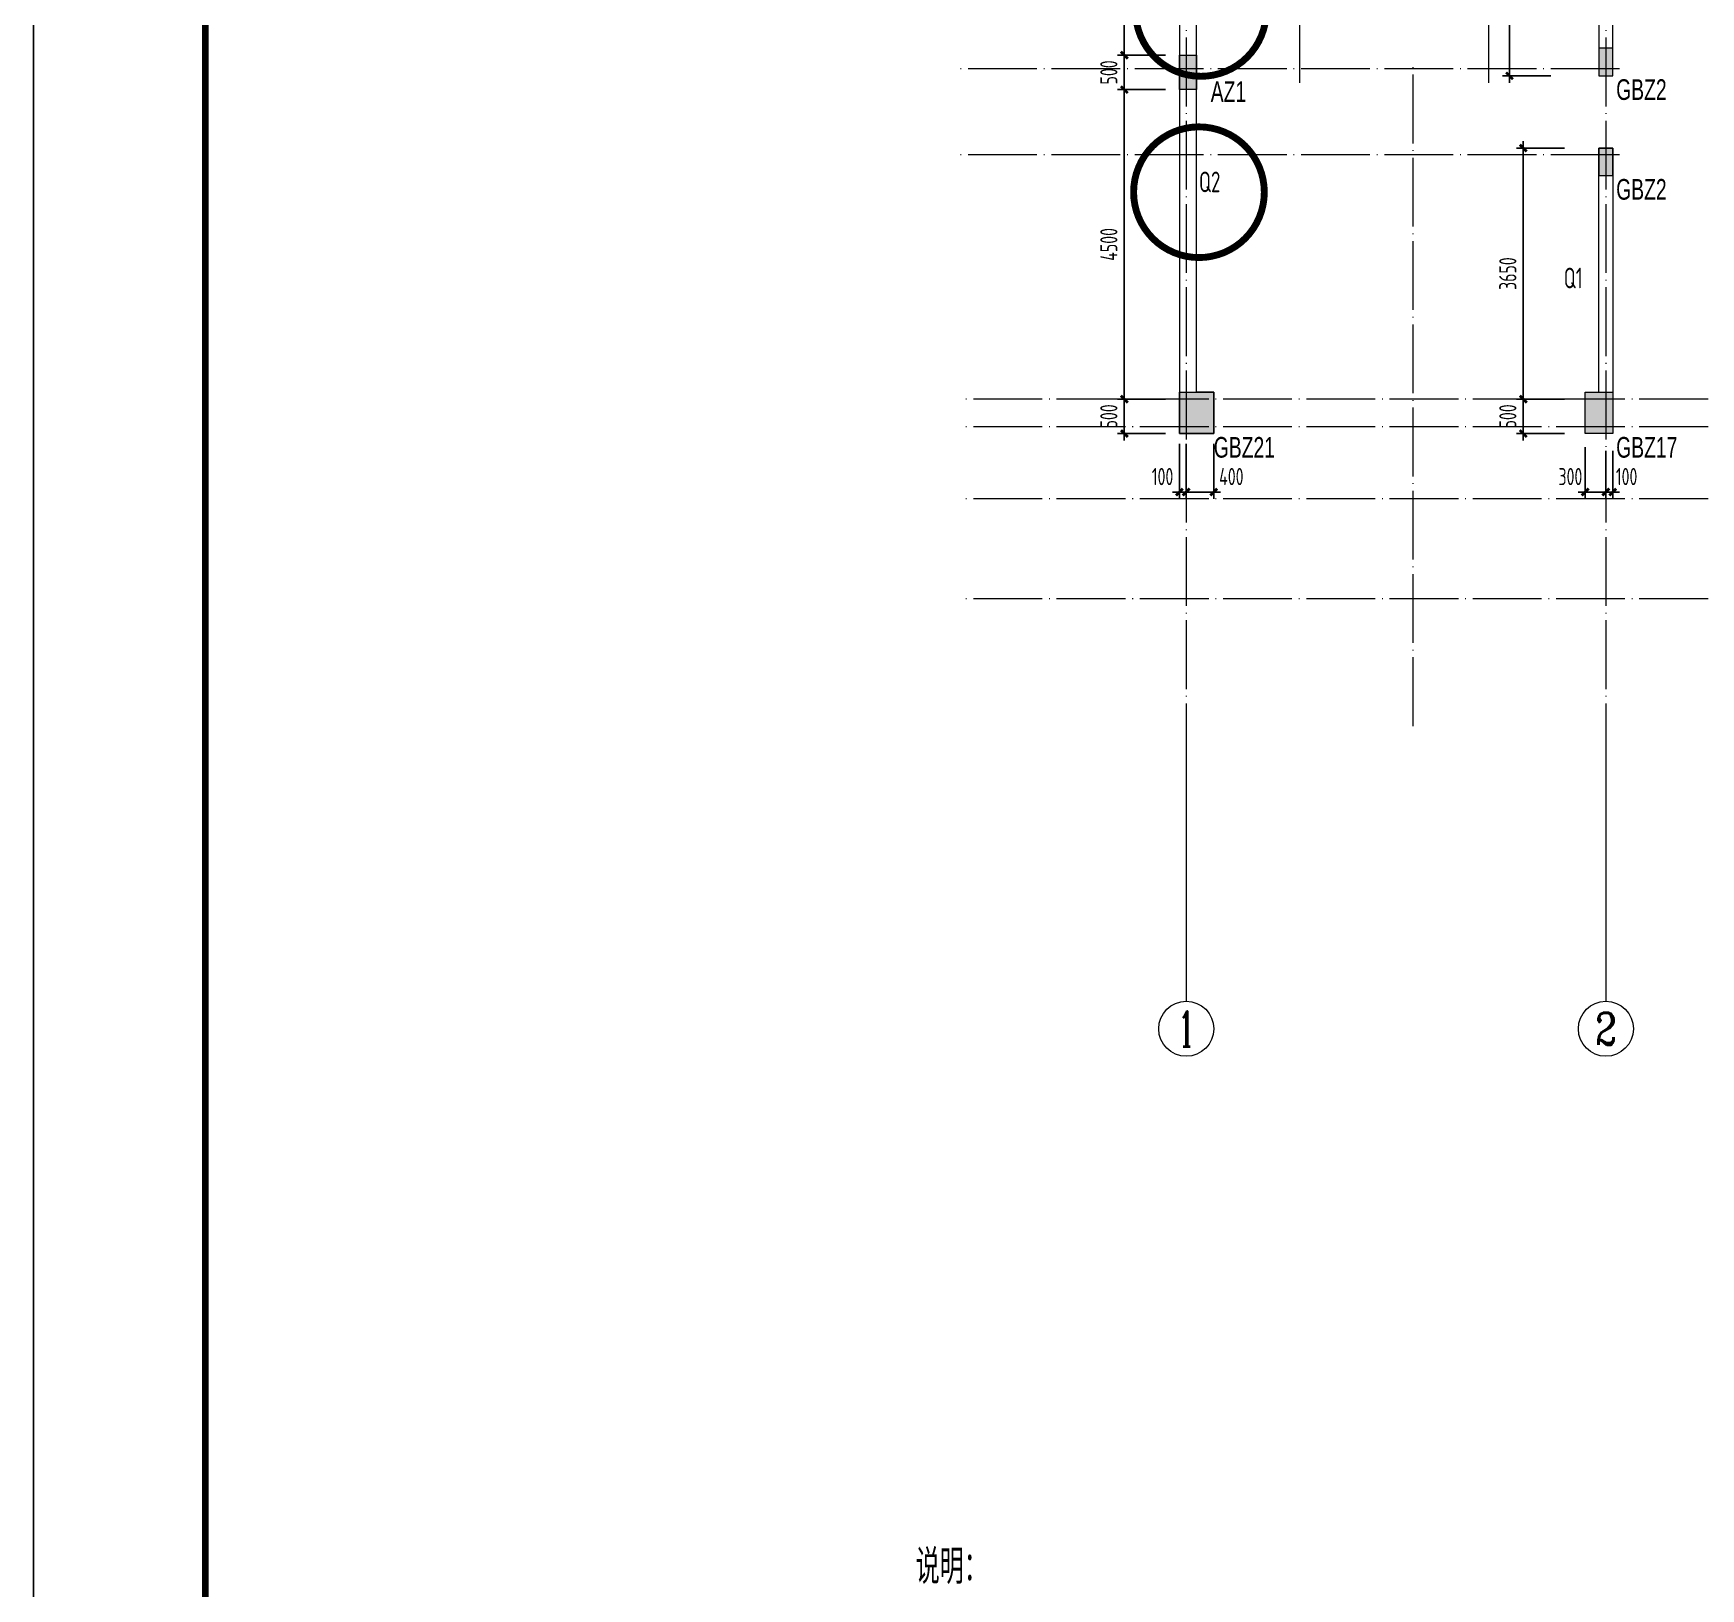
# Model space of a CAD drawing. Extents: x -129922 to 1190196, y -520662 to 139923.
# Drawn here: x 273736 to 297974, y -368061 to -345453 of the extents above; entities that cross this region are included whole.
import ezdxf
from ezdxf.enums import TextEntityAlignment as Align

# ---------------------------------------------------------------- set-up
doc = ezdxf.new("R2010")
doc.units = 0
doc.header["$LTSCALE"] = 1000
doc.header["$MEASUREMENT"] = 0
doc.linetypes.add('DOTE', pattern=[2.42, 2, -0.2, 0.02, -0.2])
for name, color, linetype, lineweight in [('A-标注-轴号', 3, 'Continuous', 15), ('A-标注-轴号文字', 7, 'Continuous', 15), ('A-轴线-塔楼', 1, 'DOTE', 9), ('A-轴线-隔墙', 41, 'DOTE', 9), ('S-基础-HATCH', 251, 'Continuous', 20), ('S-墙柱-COLU', 50, 'Continuous', 20), ('S-墙柱-DIM', 3, 'Continuous', 20), ('S-墙柱-WALL', 6, 'Continuous', 20), ('S-墙柱-编号', 4, 'Continuous', 20), ('S-板-文字', 7, 'Continuous', 20), ('S-通用-TEXT', 7, 'Continuous', 20)]:
    doc.layers.add(name, color=color, linetype=linetype, lineweight=lineweight)
doc.layers.add('Tc', color=60, linetype='Continuous', plot=False)
doc.layers.add('Y-云图图框', color=7, linetype='Continuous')
doc.styles.add('_TCH_AXIS', font='COMPLEX.shx', dxfattribs={"bigfont": 'hztxt.shx'})
doc.styles.add('_YT_Name', font='', dxfattribs={"width": 0.8})
doc.styles.add('_YT_Sign_Text', font='ros.shx', dxfattribs={"width": 0.8, "bigfont": 'hztxt.shx'})
doc.styles.add('BW_Dim', font='Bweng.shx', dxfattribs={"width": 0.7, "bigfont": 'hztxt.shx'})
doc.styles.add('COMPLEX', font='COMPLEX')
doc.styles.get("Standard").update_dxf_attribs({"font": 'gbenor.shx', "bigfont": 'gbcbig.shx'})
doc.styles.add('TSSD_Dimension', font='tssdeng.shx', dxfattribs={"width": 0.7, "bigfont": 'HZTXT.SHX'})
doc.styles.add('TSSD_Rein', font='tssdeng.shx', dxfattribs={"width": 0.7, "bigfont": 'hztxt.shx'})
doc.styles.get('_YT_Name').set_extended_font_data('SimHei')
doc.dimstyles.new('TSSD_100_100', dxfattribs={"dimtxt": 250, "dimasz": 100, "dimexe": 100, "dimexo": 200, "dimgap": 100, "dimtad": 1, "dimdec": 0, "dimzin": 0, "dimdsep": 46, "dimtxsty": 'TSSD_Dimension', "dimblk": 'ARCHTICK', "dimcen": 0, "dimdle": 100, "dimclrt": 7, "dimadec": 0, "dimazin": 0, "dimtfac": 1, "dimtdec": 0, "dimtix": 1, "dimtmove": 2, "dimatfit": 0, "dimfxl": 0, "dimtolj": 1, "dimtzin": 0, "dimarcsym": 0})
doc.dimstyles.new('TSSD_100_100$0', dxfattribs={"dimtxt": 250, "dimasz": 100, "dimexe": 100, "dimexo": 250, "dimgap": 100, "dimtad": 1, "dimdec": 0, "dimzin": 0, "dimdsep": 46, "dimtxsty": 'TSSD_Dimension', "dimblk": 'ARCHTICK', "dimcen": 0, "dimdle": 100, "dimclrd": 3, "dimclre": 3, "dimclrt": 7, "dimadec": 0, "dimazin": 0, "dimtfac": 1, "dimtdec": 0, "dimtix": 1, "dimtmove": 2, "dimatfit": 0, "dimldrblk": 'ARCHTICK', "dimfxl": 0, "dimtolj": 1, "dimtzin": 0, "dimarcsym": 0})

# ---------------------------------------------------------------- blocks, each defined once
blk = doc.blocks.new('ECMCTK_A1_横_单行图名--0')
at = {"color": 4}
blk.add_lwpolyline([(0, 0), (841, 0), (841, 594), (0, 594)], close=True, dxfattribs=at)
at = {"const_width": 1}
blk.add_lwpolyline([(25, 10), (831, 10), (831, 584), (25, 584)], close=True, dxfattribs=at)
at = {"color": 80, "flags": 3}
for tag, height, p in [('YTHQINS', 3, (34.31, 585.5)), ('ECMCKEY', 3, (292.07, 288.23)), ('YTTQINS', 5.62, (848.03, 12.81)), ('YTFRAME', 3, (652.76, 5.84)), ('YTBARCODE_T1', 3, (749.78, 5.95))]:
    blk.add_attdef(tag, text='', height=height, dxfattribs=at).set_placement(p, align=Align.MIDDLE_CENTER)
for tag, height, style, width, p in [('证书编号', 4, '_YT_Sign_Text', 0.8, (708.87, 43.81)), ('审查批准号', 4, '_YT_Sign_Text', 0.8, (761.06, 43.81)), ('工程号', 4, '_YT_Sign_Text', 0.5, (804.08, 44.12)), ('设计单位', 6, '_YT_Name', 0.8, (623.75, 38.6)), ('建设单位', 4, '_YT_Sign_Text', 0.8, (734.96, 36.11)), ('阶段', 4, '_YT_Sign_Text', 0.8, (804.08, 35.81)), ('项目号', 4, '_YT_Sign_Text', 0.5, (822.08, 33.72)), ('项目名称', 4, '_YT_Sign_Text', 0.8, (734.96, 28.11)), ('专业', 4, '_YT_Sign_Text', 0.8, (804.08, 27.31)), ('图纸编号', 4, '_YT_Sign_Text', 0.5, (803.93, 19.36)), ('图纸名称', 4.5, '_YT_Name', 0.8, (735.39, 15.06)), ('版本号', 4, '_YT_Sign_Text', 0.8, (822.08, 13)), ('出图比例', 4.2, '_YT_Sign_Text', 0.8, (681.82, 11.78)), ('日期', 4, '_YT_Sign_Text', 0.5, (803.88, 12.13))]:
    blk.add_attdef(tag, text='', height=height, dxfattribs=dict(style=style, width=width)).set_placement(p, align=Align.CENTER)
at = {"style": '_YT_Sign_Text', "width": 0.8, "flags": 3}
for tag, p, height in [('[审定人]', (590.95, 27.81), 4.1), ('{审定人}', (605.87, 26.45), 6.24), ('[校对人]', (642.23, 27.82), 4.1), ('{校对人}', (658.35, 26.53), 6.24), ('[审核人]', (591.01, 19.76), 4.1), ('{审核人}', (606.98, 18.44), 6.24), ('[设计人]', (642.47, 20.21), 4.1), ('{设计人}', (658.48, 18.54), 6.24), ('{项目负责人}', (608.28, 10.72), 6.24), ('{专业负责人}', (658.58, 10.36), 6.24), ('[项目负责人]', (590.78, 12.01), 4.1), ('[专业负责人]', (642.74, 11.77), 4.1)]:
    blk.add_attdef(tag, p, '', height=height, dxfattribs=at)
at = {"color": 80, "flags": 3}
for tag, p in [('YTQRCODE', (551.04, 11.91)), ('YTBZSIT', (25, 10)), ('EXT_TK_LEFT', (25, 10))]:
    blk.add_attdef(tag, p, '', height=3, dxfattribs=at)
blk = doc.blocks.new('_AXISO')
blk.add_circle((0, 0), 0.5)
at = {"layer": 'S-板-文字', "style": 'COMPLEX', "width": 1.041667}
blk.add_attdef('A', text='', height=0.56, dxfattribs=at).set_placement((-0.25, -0.28), (0.25, -0.28), align=Align.FIT)
blk = doc.blocks.new('ZHOUWANG3')
at = {"layer": 'A-标注-轴号'}
for p, q in [((88652, 226834), (88652, 222834)), ((94752, 226834), (94752, 222834))]:
    blk.add_line(p, q, dxfattribs=at)
at = {"layer": 'A-轴线-塔楼', "linetype": 'DOTE', "ltscale": 0.5}
for p, q in [((88652, 248942), (88652, 226834)), ((94752, 248942), (94752, 226834)), ((139798, 231586), (85362, 231586)), ((139798, 228686), (85362, 228686))]:
    blk.add_line(p, q, dxfattribs=at)
at = {"layer": 'A-轴线-隔墙', "ltscale": 0.5}
for p, q in [((90302, 236186), (90302, 248942)), ((93052, 236186), (93052, 248942)), ((94952, 236386), (85362, 236386)), ((91952, 226834), (91952, 236486)), ((94952, 235136), (85362, 235136)), ((139798, 231186), (85362, 231186)), ((139798, 230136), (85362, 230136))]:
    blk.add_line(p, q, dxfattribs=at)
at = {"layer": 'A-标注-轴号'}
ref = blk.add_blockref('_AXISO', (88652, 222434), dxfattribs=dict(at, xscale=800, yscale=800, zscale=800))
ref.add_attrib('A', '1', dxfattribs={"layer": 'A-标注-轴号文字', "height": 515, "style": '_TCH_AXIS'}).set_placement((88542, 222176), (88762, 222176), align=Align.FIT)
ref = blk.add_blockref('_AXISO', (94752, 222434), dxfattribs=dict(at, xscale=800, yscale=800, zscale=800))
ref.add_attrib('A', '2', dxfattribs={"layer": 'A-标注-轴号文字', "height": 466, "style": '_TCH_AXIS'}).set_placement((94597, 222201), (94907, 222201), align=Align.FIT)
blk = doc.blocks.new('_ArchTick')
at = {"color": 0, "linetype": 'ByBlock', "const_width": 0.4}
blk.add_lwpolyline([(-0.5, -0.5), (0.5, 0.5)], dxfattribs=at)
blk = doc.blocks.new('*D1651')
at = {"layer": 'Defpoints', "color": 0, "transparency": 16777216}
for p in [(289596, -350771), (290396, -350771), (290396, -351271)]:
    blk.add_point(p, dxfattribs=at)
at = {"layer": 'S-墙柱-DIM', "color": 0, "lineweight": -2, "transparency": 16777216}
for p, q in [((289596, -350771), (289596, -350671)), ((290196, -350771), (289496, -350771)), ((289596, -351271), (289596, -350771)), ((290196, -351271), (289496, -351271)), ((289596, -351271), (289596, -351371))]:
    blk.add_line(p, q, dxfattribs=at)
at = {"layer": 'S-墙柱-DIM', "color": 0, "lineweight": -2, "transparency": 16777216, "xscale": 100, "yscale": 100, "zscale": 100}
for p, rotation in [((289596, -350771), 270), ((289596, -351271), 90)]:
    blk.add_blockref('_ArchTick', p, dxfattribs=dict(at, rotation=rotation))
at = {"layer": 'S-墙柱-DIM', "color": 7, "transparency": 16777216, "insert": (289371, -351021), "char_height": 250, "attachment_point": 5, "rotation": 90, "style": 'TSSD_Dimension'}
blk.add_mtext('\\A1;500', dxfattribs=at)
blk = doc.blocks.new('*D1652')
at = {"layer": 'Defpoints', "color": 0, "transparency": 16777216}
for p in [(289596, -343171), (290396, -343171), (290396, -345771)]:
    blk.add_point(p, dxfattribs=at)
at = {"layer": 'S-墙柱-DIM', "color": 0, "lineweight": -2, "transparency": 16777216}
for p, q in [((290196, -343171), (289496, -343171)), ((289596, -345871), (289596, -343071)), ((290196, -345771), (289496, -345771))]:
    blk.add_line(p, q, dxfattribs=at)
at = {"layer": 'S-墙柱-DIM', "color": 0, "lineweight": -2, "transparency": 16777216, "xscale": 100, "yscale": 100, "zscale": 100}
for p, rotation in [((289596, -343171), 90), ((289596, -345771), 270)]:
    blk.add_blockref('_ArchTick', p, dxfattribs=dict(at, rotation=rotation))
at = {"layer": 'S-墙柱-DIM', "color": 7, "transparency": 16777216, "insert": (289371, -344471), "char_height": 250, "attachment_point": 5, "rotation": 90, "style": 'TSSD_Dimension'}
blk.add_mtext('\\A1;2600', dxfattribs=at)
blk = doc.blocks.new('*D1656')
at = {"layer": 'Defpoints', "color": 0, "transparency": 16777216}
for p in [(290496, -351321), (290896, -351321), (290896, -352121)]:
    blk.add_point(p, dxfattribs=at)
at = {"layer": 'S-墙柱-DIM', "color": 0, "lineweight": -2, "transparency": 16777216}
for p, q in [((290496, -351421), (290496, -352221)), ((290896, -351421), (290896, -352221)), ((290496, -352121), (290396, -352121)), ((290496, -352121), (290896, -352121)), ((290896, -352121), (290996, -352121))]:
    blk.add_line(p, q, dxfattribs=at)
at = {"layer": 'S-墙柱-DIM', "color": 0, "lineweight": -2, "transparency": 16777216, "xscale": 100, "yscale": 100, "zscale": 100}
blk.add_blockref('_ArchTick', (290496, -352121), dxfattribs=at)
at = {"layer": 'S-墙柱-DIM', "color": 0, "lineweight": -2, "transparency": 16777216, "xscale": 100, "yscale": 100, "zscale": 100, "rotation": 180}
blk.add_blockref('_ArchTick', (290896, -352121), dxfattribs=at)
at = {"layer": 'S-墙柱-DIM', "color": 7, "transparency": 16777216, "insert": (291152, -351896), "char_height": 250, "attachment_point": 5, "style": 'TSSD_Dimension'}
blk.add_mtext('\\A1;400', dxfattribs=at)
blk = doc.blocks.new('*D1657')
at = {"layer": 'Defpoints', "color": 0, "transparency": 16777216}
for p in [(290396, -351321), (290496, -351321), (290496, -352121)]:
    blk.add_point(p, dxfattribs=at)
at = {"layer": 'S-墙柱-DIM', "color": 0, "lineweight": -2, "transparency": 16777216}
for p, q in [((290396, -351421), (290396, -352221)), ((290496, -351421), (290496, -352221)), ((290396, -352121), (290296, -352121)), ((290396, -352121), (290496, -352121)), ((290496, -352121), (290596, -352121))]:
    blk.add_line(p, q, dxfattribs=at)
at = {"layer": 'S-墙柱-DIM', "color": 0, "lineweight": -2, "transparency": 16777216, "xscale": 100, "yscale": 100, "zscale": 100}
blk.add_blockref('_ArchTick', (290396, -352121), dxfattribs=at)
at = {"layer": 'S-墙柱-DIM', "color": 0, "lineweight": -2, "transparency": 16777216, "xscale": 100, "yscale": 100, "zscale": 100, "rotation": 180}
blk.add_blockref('_ArchTick', (290496, -352121), dxfattribs=at)
at = {"layer": 'S-墙柱-DIM', "color": 7, "transparency": 16777216, "insert": (290152, -351896), "char_height": 250, "attachment_point": 5, "style": 'TSSD_Dimension'}
blk.add_mtext('\\A1;100', dxfattribs=at)
blk = doc.blocks.new('*D1658')
at = {"layer": 'Defpoints', "color": 0, "transparency": 16777216}
for p in [(295396, -350771), (296196, -350771), (296196, -351271)]:
    blk.add_point(p, dxfattribs=at)
at = {"layer": 'S-墙柱-DIM', "color": 0, "lineweight": -2, "transparency": 16777216}
for p, q in [((295396, -350771), (295396, -350671)), ((295996, -350771), (295296, -350771)), ((295396, -351271), (295396, -350771)), ((295996, -351271), (295296, -351271)), ((295396, -351271), (295396, -351371))]:
    blk.add_line(p, q, dxfattribs=at)
at = {"layer": 'S-墙柱-DIM', "color": 0, "lineweight": -2, "transparency": 16777216, "xscale": 100, "yscale": 100, "zscale": 100}
for p, rotation in [((295396, -350771), 270), ((295396, -351271), 90)]:
    blk.add_blockref('_ArchTick', p, dxfattribs=dict(at, rotation=rotation))
at = {"layer": 'S-墙柱-DIM', "color": 7, "transparency": 16777216, "insert": (295171, -351021), "char_height": 250, "attachment_point": 5, "rotation": 90, "style": 'TSSD_Dimension'}
blk.add_mtext('\\A1;500', dxfattribs=at)
blk = doc.blocks.new('*D1659')
at = {"layer": 'Defpoints', "color": 0, "transparency": 16777216}
for p in [(295396, -347121), (296196, -347121), (296196, -350771)]:
    blk.add_point(p, dxfattribs=at)
at = {"layer": 'S-墙柱-DIM', "color": 0, "lineweight": -2, "transparency": 16777216}
for p, q in [((295396, -350871), (295396, -347021)), ((295996, -347121), (295296, -347121)), ((295996, -350771), (295296, -350771))]:
    blk.add_line(p, q, dxfattribs=at)
at = {"layer": 'S-墙柱-DIM', "color": 0, "lineweight": -2, "transparency": 16777216, "xscale": 100, "yscale": 100, "zscale": 100}
for p, rotation in [((295396, -347121), 90), ((295396, -350771), 270)]:
    blk.add_blockref('_ArchTick', p, dxfattribs=dict(at, rotation=rotation))
at = {"layer": 'S-墙柱-DIM', "color": 7, "transparency": 16777216, "insert": (295171, -348946), "char_height": 250, "attachment_point": 5, "rotation": 90, "style": 'TSSD_Dimension'}
blk.add_mtext('\\A1;3650', dxfattribs=at)
blk = doc.blocks.new('*D1660')
at = {"layer": 'Defpoints', "color": 0, "transparency": 16777216}
for p in [(296296, -351271), (296596, -351321), (296596, -352121)]:
    blk.add_point(p, dxfattribs=at)
at = {"layer": 'S-墙柱-DIM', "color": 0, "lineweight": -2, "transparency": 16777216}
for p, q in [((296296, -351471), (296296, -352221)), ((296596, -351521), (296596, -352221)), ((296296, -352121), (296196, -352121)), ((296296, -352121), (296596, -352121)), ((296596, -352121), (296696, -352121))]:
    blk.add_line(p, q, dxfattribs=at)
at = {"layer": 'S-墙柱-DIM', "color": 0, "lineweight": -2, "transparency": 16777216, "xscale": 100, "yscale": 100, "zscale": 100}
blk.add_blockref('_ArchTick', (296296, -352121), dxfattribs=at)
at = {"layer": 'S-墙柱-DIM', "color": 0, "lineweight": -2, "transparency": 16777216, "xscale": 100, "yscale": 100, "zscale": 100, "rotation": 180}
blk.add_blockref('_ArchTick', (296596, -352121), dxfattribs=at)
at = {"layer": 'S-墙柱-DIM', "color": 7, "transparency": 16777216, "insert": (296081, -351896), "char_height": 250, "attachment_point": 5, "style": 'TSSD_Dimension'}
blk.add_mtext('\\A1;300', dxfattribs=at)
blk = doc.blocks.new('*D1661')
at = {"layer": 'Defpoints', "color": 0, "transparency": 16777216}
for p in [(296596, -351321), (296696, -351321), (296696, -352121)]:
    blk.add_point(p, dxfattribs=at)
at = {"layer": 'S-墙柱-DIM', "color": 0, "lineweight": -2, "transparency": 16777216}
for p, q in [((296596, -351521), (296596, -352221)), ((296696, -351521), (296696, -352221)), ((296596, -352121), (296496, -352121)), ((296596, -352121), (296696, -352121)), ((296696, -352121), (296796, -352121))]:
    blk.add_line(p, q, dxfattribs=at)
at = {"layer": 'S-墙柱-DIM', "color": 0, "lineweight": -2, "transparency": 16777216, "xscale": 100, "yscale": 100, "zscale": 100}
blk.add_blockref('_ArchTick', (296596, -352121), dxfattribs=at)
at = {"layer": 'S-墙柱-DIM', "color": 0, "lineweight": -2, "transparency": 16777216, "xscale": 100, "yscale": 100, "zscale": 100, "rotation": 180}
blk.add_blockref('_ArchTick', (296696, -352121), dxfattribs=at)
at = {"layer": 'S-墙柱-DIM', "color": 7, "transparency": 16777216, "insert": (296898, -351896), "char_height": 250, "attachment_point": 5, "style": 'TSSD_Dimension'}
blk.add_mtext('\\A1;100', dxfattribs=at)
blk = doc.blocks.new('*D1662')
at = {"layer": 'Defpoints', "color": 0, "transparency": 16777216}
for p in [(295196, -343171), (295996, -343171), (295996, -346071)]:
    blk.add_point(p, dxfattribs=at)
at = {"layer": 'S-墙柱-DIM', "color": 0, "lineweight": -2, "transparency": 16777216}
for p, q in [((295796, -343171), (295096, -343171)), ((295196, -346171), (295196, -343071)), ((295796, -346071), (295096, -346071))]:
    blk.add_line(p, q, dxfattribs=at)
at = {"layer": 'S-墙柱-DIM', "color": 0, "lineweight": -2, "transparency": 16777216, "xscale": 100, "yscale": 100, "zscale": 100}
for p, rotation in [((295196, -343171), 90), ((295196, -346071), 270)]:
    blk.add_blockref('_ArchTick', p, dxfattribs=dict(at, rotation=rotation))
at = {"layer": 'S-墙柱-DIM', "color": 7, "transparency": 16777216, "insert": (294971, -344621), "char_height": 250, "attachment_point": 5, "rotation": 90, "style": 'TSSD_Dimension'}
blk.add_mtext('\\A1;2900', dxfattribs=at)
blk = doc.blocks.new('*D1811')
at = {"layer": 'Defpoints', "color": 0, "transparency": 16777216}
for p in [(289596, -345771), (290396, -345771), (290396, -346271)]:
    blk.add_point(p, dxfattribs=at)
at = {"layer": 'S-墙柱-DIM', "color": 0, "lineweight": -2, "transparency": 16777216}
for p, q in [((290196, -345771), (289496, -345771)), ((289596, -345771), (289596, -345671)), ((289596, -346271), (289596, -345771)), ((290196, -346271), (289496, -346271)), ((289596, -346271), (289596, -346371))]:
    blk.add_line(p, q, dxfattribs=at)
at = {"layer": 'S-墙柱-DIM', "color": 0, "lineweight": -2, "transparency": 16777216, "xscale": 100, "yscale": 100, "zscale": 100}
for p, rotation in [((289596, -345771), 270), ((289596, -346271), 90)]:
    blk.add_blockref('_ArchTick', p, dxfattribs=dict(at, rotation=rotation))
at = {"layer": 'S-墙柱-DIM', "color": 7, "transparency": 16777216, "insert": (289371, -346021), "char_height": 250, "attachment_point": 5, "rotation": 90, "style": 'TSSD_Dimension'}
blk.add_mtext('\\A1;500', dxfattribs=at)
blk = doc.blocks.new('*D1815')
at = {"layer": 'Defpoints', "color": 0, "transparency": 16777216}
for p in [(289596, -346271), (290396, -346271), (290396, -350771)]:
    blk.add_point(p, dxfattribs=at)
at = {"layer": 'S-墙柱-DIM', "color": 0, "lineweight": -2, "transparency": 16777216}
for p, q in [((290196, -346271), (289496, -346271)), ((289596, -350871), (289596, -346171)), ((290196, -350771), (289496, -350771))]:
    blk.add_line(p, q, dxfattribs=at)
at = {"layer": 'S-墙柱-DIM', "color": 0, "lineweight": -2, "transparency": 16777216, "xscale": 100, "yscale": 100, "zscale": 100}
for p, rotation in [((289596, -346271), 90), ((289596, -350771), 270)]:
    blk.add_blockref('_ArchTick', p, dxfattribs=dict(at, rotation=rotation))
at = {"layer": 'S-墙柱-DIM', "color": 7, "transparency": 16777216, "insert": (289371, -348521), "char_height": 250, "attachment_point": 5, "rotation": 90, "style": 'TSSD_Dimension'}
blk.add_mtext('\\A1;4500', dxfattribs=at)

msp = doc.modelspace()

# ---------------------------------------------------------------- hatches: boundary and pattern name
at = {"layer": 'S-基础-HATCH'}
h = msp.add_hatch(color=256, dxfattribs=at)
h.dxf.hatch_style = 1
h.paths.add_polyline_path([(290646.4, -345770.7), (290396.4, -345770.7), (290396.4, -346270.7), (290646.4, -346270.7)])
for points in [[(296496.4, -346070.7), (296696.4, -346070.7), (296696.4, -345670.7), (296496.4, -345670.7)], [(296696.4, -347520.7), (296696.4, -347120.7), (296496.4, -347120.7), (296496.4, -347520.7)], [(290896.4, -350670.7), (290896.4, -351270.7), (290396.4, -351270.7), (290396.4, -350670.7)], [(296696.4, -350670.7), (296696.4, -351270.7), (296296.4, -351270.7), (296296.4, -350670.7)]]:
    msp.add_hatch(color=256, dxfattribs=at).paths.add_polyline_path(points)

# ---------------------------------------------------------------- linework, layer by layer
at = {"layer": 'S-墙柱-COLU'}
for points in [[(290396.4, -345770.7), (290646.4, -345770.7), (290646.4, -346270.7), (290396.4, -346270.7)], [(296496.4, -346070.7), (296696.4, -346070.7), (296696.4, -345670.7), (296496.4, -345670.7)], [(296696.4, -347520.7), (296696.4, -347120.7), (296496.4, -347120.7), (296496.4, -347520.7)], [(290896.4, -350670.7), (290896.4, -351270.7), (290396.4, -351270.7), (290396.4, -350670.7)], [(296696.4, -350670.7), (296696.4, -351270.7), (296296.4, -351270.7), (296296.4, -350670.7)]]:
    msp.add_lwpolyline(points, close=True, dxfattribs=at)
at = {"layer": 'S-墙柱-WALL'}
for points in [[(290896.4, -350670.7), (290646.4, -350670.7), (290646.4, -343270.7), (291486.4, -343270.7), (291486.4, -343020.7), (290396.4, -343020.7), (290396.4, -351270.7), (290896.4, -351270.7)], [(295996.4, -343270.7), (296496.4, -343270.7), (296496.4, -346070.7), (296696.4, -346070.7), (296696.4, -343020.7), (295996.4, -343020.7)], [(296296.4, -350670.7), (296496.4, -350670.7), (296496.4, -347120.7), (296696.4, -347120.7), (296696.4, -351270.7), (296296.4, -351270.7)]]:
    msp.add_lwpolyline(points, close=True, dxfattribs=at)
at = {"layer": 'Tc', "const_width": 100}
for points in [[(289759.7, -345127.8, 1), (291659.7, -345127.8, 1)], [(289731.1, -347762.7, 1), (291631.1, -347762.7, 1)]]:
    msp.add_lwpolyline(points, format="xyb", close=True, dxfattribs=at)

# ---------------------------------------------------------------- block references
msp.add_blockref('ZHOUWANG3', (201844.5, -582357.1))
at = {"layer": 'Y-云图图框', "xscale": 100, "yscale": 100, "zscale": 100}
msp.add_blockref('ECMCTK_A1_横_单行图名--0', (273736.3, -377142.3), dxfattribs=at)

# ---------------------------------------------------------------- texts
at = {"layer": 'S-墙柱-编号', "style": 'TSSD_Rein', "width": 0.7}
for s, p in [('Q2', (290681.1, -347762.7)), ('Q1', (295983.7, -349159.6))]:
    msp.add_text(s, height=300, dxfattribs=at).set_placement(p)
at = {"layer": 'S-通用-TEXT', "style": 'BW_Dim', "width": 0.7}
for s, p in [('GBZ2', (296746.4, -346120.7)), ('AZ1', (290852.3, -346149.9)), ('GBZ2', (296746.4, -347570.7)), ('GBZ21', (290896.4, -351320.7)), ('GBZ17', (296746.4, -351320.7))]:
    msp.add_text(s, height=300, dxfattribs=at).set_placement(p, align=Align.TOP_LEFT)
at = {"layer": 'S-通用-TEXT', "style": 'TSSD_Rein', "width": 0.7}
msp.add_text('说明：', height=500, dxfattribs=at).set_placement((286561.8, -367991.8))

# ---------------------------------------------------------------- dimensions: what is measured, and where the dimension line sits
at = {"layer": 'S-墙柱-DIM'}
for base, p1, p2, picture, middle in [((289596.4, -343170.7), (290396.4, -345770.7), (290396.4, -343170.7), '*D1652', (289371.4, -344470.7)), ((295196.4, -343170.7), (295996.4, -346070.7), (295996.4, -343170.7), '*D1662', (294971.4, -344620.7)), ((289596.4, -345770.7), (290396.4, -346270.7), (290396.4, -345770.7), '*D1811', (289371.4, -346020.7)), ((289596.4, -346270.7), (290396.4, -350770.7), (290396.4, -346270.7), '*D1815', (289371.4, -348520.7)), ((295396.4, -347120.7), (296196.4, -350770.7), (296196.4, -347120.7), '*D1659', (295171.4, -348945.7)), ((289596.4, -350770.7), (290396.4, -351270.7), (290396.4, -350770.7), '*D1651', (289371.4, -351020.7)), ((295396.4, -350770.7), (296196.4, -351270.7), (296196.4, -350770.7), '*D1658', (295171.4, -351020.7))]:
    dim = msp.add_linear_dim(base=base, p1=p1, p2=p2, angle=90, dimstyle='TSSD_100_100', dxfattribs=at)
    dim.commit()
    dim.dimension.update_dxf_attribs({"geometry": picture, "text_midpoint": middle})
for base, p1, p2, picture, middle in [((290496.4, -352120.7), (290396.4, -351320.7), (290496.4, -351320.7), '*D1657', (290152.2, -351895.7)), ((290896.4, -352120.7), (290496.4, -351320.7), (290896.4, -351320.7), '*D1656', (291152.2, -351895.7))]:
    dim = msp.add_linear_dim(base=base, p1=p1, p2=p2, angle=0, dimstyle='TSSD_100_100$0', override={"dimexo": 100, "dimclrd": 0, "dimclre": 0, "dimatfit": 0, "dimfxl": 1, "dimlwd": 65534}, dxfattribs=at)
    dim.commit()
    dim.dimension.update_dxf_attribs({"geometry": picture, "text_midpoint": middle, "dimtype": 129})
for base, p1, p2, picture, middle in [((296596.4, -352120.7), (296296.4, -351270.7), (296596.4, -351320.7), '*D1660', (296081.3, -351895.7)), ((296696.4, -352120.7), (296596.4, -351320.7), (296696.4, -351320.7), '*D1661', (296898, -351895.7))]:
    dim = msp.add_linear_dim(base=base, p1=p1, p2=p2, dimstyle='TSSD_100_100', dxfattribs=at)
    dim.commit()
    dim.dimension.update_dxf_attribs({"geometry": picture, "text_midpoint": middle, "dimtype": 128})

doc.saveas('drawing.dxf')
